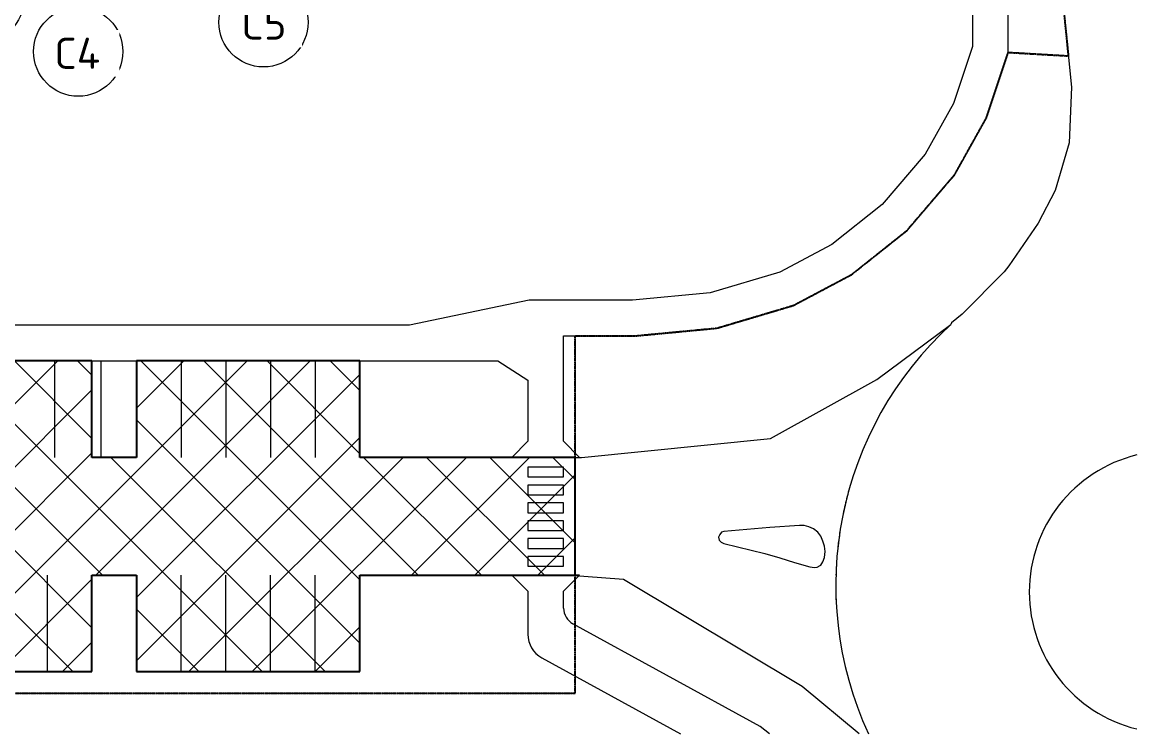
# Model space of a CAD drawing. Header units: millimetres. Extents: x 674 to 609626, y -20132 to 4061356.
# Drawn here: x 235240 to 297640, y 3943666 to 3983511 of the extents above; entities that cross this region are included whole.
import ezdxf

# ---------------------------------------------------------------- set-up
doc = ezdxf.new("R2010")
doc.units = ezdxf.units.MM
doc.linetypes.add('AEC_Double Dash', pattern=[39, 15, -4, 6, -4, 6, -4])
doc.linetypes.add('Boundary', pattern=[16, 5, -2, 5, -2, 0, -2])
for name, color, linetype, lineweight in [('A-010-M_LINE', 90, 'Continuous', 18), ('A-230-M_FLOOR', 192, 'Continuous', 13), ('C-910-M_SITE_BOUND', 91, 'Boundary', 25), ('Z-033_T_GRIDREF', 31, 'Continuous', 13), ('Z-060-M_DETAIL', 92, 'Continuous', 25)]:
    doc.layers.add(name, color=color, linetype=linetype, lineweight=lineweight)
doc.styles.add('ISOCPEUR_2', font='isocpeur.ttf', dxfattribs={"height": 1750})

# ---------------------------------------------------------------- blocks, each defined once
blk = doc.blocks.new('Family - ___-240017-S0_021 - GROUND LOADING PLAN')
at = {"layer": 'C-910-M_SITE_BOUND', "color": 21, "linetype": 'AEC_Double Dash', "lineweight": 5}
for p, q in [((-2229692, 3981630), (-2233053, 3981825)), ((-2257301, 3965944), (-2257301, 3959393)), ((-2257301, 3952295), (-2257301, 3949749)), ((-2257301, 3946898), (-2257301, 3945944)), ((-2400034, 3945944), (-2257301, 3945944))]:
    blk.add_line(p, q, dxfattribs=at)
blk = doc.blocks.new('25021-APA-ZZ-ZZ-M3-AR-000001_V3_rvt-1-S0_021 - GROUND LOADING PLAN')
at = {"layer": 'A-010-M_LINE', "lineweight": 5}
for p, q in [((-2286458, 3964544), (-2286458, 3959144)), ((-2283858, 3964544), (-2283858, 3959144)), ((-2281858, 3964544), (-2281858, 3959144)), ((-2279358, 3964544), (-2279358, 3959144)), ((-2276858, 3964544), (-2276858, 3959144)), ((-2274358, 3964544), (-2274358, 3959144)), ((-2271858, 3964544), (-2271858, 3959144)), ((-2269358, 3964544), (-2269358, 3959144)), ((-2286858, 3947144), (-2286858, 3952544)), ((-2284358, 3947144), (-2284358, 3952544)), ((-2281858, 3947144), (-2281858, 3952544)), ((-2281858, 3947144), (-2281858, 3952544)), ((-2279358, 3947144), (-2279358, 3952544)), ((-2276858, 3947144), (-2276858, 3952544)), ((-2274358, 3947144), (-2274358, 3952544)), ((-2271858, 3947144), (-2271858, 3952544)), ((-2269358, 3947144), (-2269358, 3952544))]:
    blk.add_line(p, q, dxfattribs=at)
at = {"layer": 'A-230-M_FLOOR', "lineweight": 5}
for p, q in [((-2235053, 4008049), (-2235053, 3982150)), ((-2233053, 3981825), (-2233053, 4008365)), ((-2230178, 3986426), (-2229514, 3979878)), ((-2235053, 3982150), (-2236117, 3978962)), ((-2234280, 3978150), (-2233053, 3981825)), ((-2229514, 3979878), (-2229637, 3976762)), ((-2236117, 3978962), (-2237704, 3976121)), ((-2236055, 3974972), (-2234280, 3978150)), ((-2229637, 3976762), (-2230427, 3974092)), ((-2237704, 3976121), (-2240116, 3973300)), ((-2238720, 3971855), (-2236055, 3974972)), ((-2230427, 3974092), (-2231371, 3972257)), ((-2240116, 3973300), (-2242923, 3971064)), ((-2241822, 3969384), (-2238720, 3971855)), ((-2231371, 3972257), (-2233012, 3969863)), ((-2242923, 3971064), (-2245847, 3969514)), ((-2245847, 3969514), (-2249739, 3968358)), ((-2245086, 3967654), (-2241822, 3969384)), ((-2233283, 3969532), (-2235627, 3967168)), ((-2233012, 3969863), (-2233283, 3969532)), ((-2249739, 3968358), (-2254088, 3967944)), ((-2259888, 3967944), (-2266583, 3966544)), ((-2254088, 3967944), (-2259888, 3967944)), ((-2249356, 3966385), (-2245086, 3967654)), ((-2235627, 3967168), (-2236223, 3966680)), ((-2266583, 3966544), (-2293554, 3966544)), ((-2253993, 3965944), (-2249356, 3966385)), ((-2240407, 3963498), (-2236265, 3966582)), ((-2236223, 3966680), (-2236265, 3966582)), ((-2257952, 3960044), (-2257952, 3965944)), ((-2257952, 3965944), (-2253993, 3965944)), ((-2284358, 3964544), (-2296796, 3964544)), ((-2292869, 3964544), (-2261626, 3964544)), ((-2284358, 3964544), (-2284358, 3959144)), ((-2269358, 3964544), (-2281858, 3964544)), ((-2281858, 3964544), (-2281858, 3959144)), ((-2269358, 3959144), (-2269358, 3964544)), ((-2261626, 3964544), (-2259952, 3963468)), ((-2259952, 3963468), (-2259952, 3960044)), ((-2246364, 3960197), (-2240407, 3963498)), ((-2259952, 3960044), (-2260852, 3959144)), ((-2257052, 3959144), (-2257952, 3960044)), ((-2256946, 3959144), (-2246364, 3960197)), ((-2284358, 3959144), (-2281858, 3959144)), ((-2269358, 3959144), (-2256946, 3959144)), ((-2260852, 3959144), (-2257052, 3959144)), ((-2257952, 3958590), (-2259952, 3958590)), ((-2259952, 3958590), (-2259952, 3958044)), ((-2257952, 3958044), (-2257952, 3958590)), ((-2259952, 3958044), (-2257952, 3958044)), ((-2257952, 3957590), (-2259952, 3957590)), ((-2259952, 3957590), (-2259952, 3957044)), ((-2257952, 3957044), (-2257952, 3957590)), ((-2259952, 3957044), (-2257952, 3957044)), ((-2257952, 3956590), (-2259952, 3956590)), ((-2259952, 3956590), (-2259952, 3956044)), ((-2257952, 3956044), (-2257952, 3956590)), ((-2259952, 3956044), (-2257952, 3956044)), ((-2257952, 3955590), (-2259952, 3955590)), ((-2259952, 3955590), (-2259952, 3955044)), ((-2257952, 3955044), (-2257952, 3955590)), ((-2259952, 3955044), (-2257952, 3955044)), ((-2249104, 3954945), (-2249205, 3954824)), ((-2248971, 3954997), (-2249104, 3954945)), ((-2246409, 3955210), (-2248971, 3954997)), ((-2244735, 3955335), (-2246409, 3955210)), ((-2244473, 3955324), (-2244735, 3955335)), ((-2244215, 3955257), (-2244473, 3955324)), ((-2243960, 3955148), (-2244215, 3955257)), ((-2243722, 3954962), (-2243960, 3955148)), ((-2243555, 3954728), (-2243722, 3954962)), ((-2257952, 3954590), (-2259952, 3954590)), ((-2259952, 3954590), (-2259952, 3954044)), ((-2257952, 3954044), (-2257952, 3954590)), ((-2249205, 3954824), (-2249270, 3954667)), ((-2249270, 3954667), (-2249249, 3954509)), ((-2249249, 3954509), (-2249132, 3954388)), ((-2249132, 3954388), (-2248986, 3954315)), ((-2248986, 3954315), (-2248217, 3954131)), ((-2243430, 3954453), (-2243555, 3954728)), ((-2243345, 3954170), (-2243430, 3954453)), ((-2259952, 3954044), (-2257952, 3954044)), ((-2248217, 3954131), (-2247444, 3953953)), ((-2247444, 3953953), (-2246675, 3953755)), ((-2246675, 3953755), (-2245846, 3953513)), ((-2243311, 3953874), (-2243345, 3954170)), ((-2243342, 3953543), (-2243311, 3953874)), ((-2257952, 3953590), (-2259952, 3953590)), ((-2259952, 3953590), (-2259952, 3953044)), ((-2257952, 3953044), (-2257952, 3953590)), ((-2245846, 3953513), (-2245014, 3953263)), ((-2245014, 3953263), (-2244171, 3953020)), ((-2243762, 3952987), (-2243576, 3953079)), ((-2243576, 3953079), (-2243556, 3953111)), ((-2243556, 3953111), (-2243428, 3953289)), ((-2243428, 3953289), (-2243342, 3953543)), ((-2284358, 3952544), (-2284358, 3947144)), ((-2281858, 3952544), (-2284358, 3952544)), ((-2281858, 3952544), (-2281858, 3947144)), ((-2269358, 3947144), (-2269358, 3952544)), ((-2269358, 3952544), (-2257800, 3952544)), ((-2257052, 3952544), (-2260852, 3952544)), ((-2260852, 3952544), (-2259952, 3951644)), ((-2259952, 3953044), (-2257952, 3953044)), ((-2257952, 3951644), (-2257052, 3952544)), ((-2254599, 3952294), (-2257800, 3952544)), ((-2244171, 3953020), (-2244032, 3952996)), ((-2244032, 3952996), (-2243897, 3952980)), ((-2243897, 3952980), (-2243762, 3952987)), ((-2244585, 3946306), (-2254599, 3952294)), ((-2259952, 3951644), (-2259952, 3949239)), ((-2257952, 3950698), (-2257952, 3951644)), ((-2246947, 3944078), (-2257432, 3949821)), ((-2259172, 3947923), (-2251399, 3943666)), ((-2284358, 3947144), (-2296858, 3947144)), ((-2281858, 3947144), (-2269358, 3947144)), ((-2241407, 3943666), (-2244585, 3946306)), ((-2246417, 3943666), (-2246947, 3944078))]:
    blk.add_line(p, q, dxfattribs=at)
for centre, radius, start, end in [((-2222910, 3951964), 19800, 132.41517, 204.77966), ((-2223977, 3951605), 7900, 103.79657, 180), ((-2223977, 3951605), 7900, 180, 256.20343), ((-2256952, 3950698), 1000, 180, 241.29242), ((-2258452, 3949239), 1500, 180, 241.29242)]:
    blk.add_arc(centre, radius, start, end, dxfattribs=at)
for points in [[(-2241941, 3957429), (-2241987, 3957270), (-2242031, 3957110), (-2242072, 3956950)], [(-2242072, 3956950), (-2242114, 3956790), (-2242153, 3956630), (-2242191, 3956469)], [(-2242191, 3956469), (-2242228, 3956311), (-2242263, 3956152), (-2242296, 3955993)], [(-2242475, 3955009), (-2242500, 3954846), (-2242524, 3954682), (-2242545, 3954518)], [(-2242545, 3954518), (-2242556, 3954436), (-2242576, 3954272), (-2242594, 3954108), (-2242603, 3954026)], [(-2242681, 3953037), (-2242690, 3952875), (-2242697, 3952713), (-2242702, 3952551)], [(-2242706, 3951550), (-2242702, 3951385), (-2242697, 3951220), (-2242689, 3951055)]]:
    blk.add_open_spline(points, degree=3, dxfattribs=at)
at = {"layer": 'C-910-M_SITE_BOUND', "color": 253, "lineweight": 5}
blk.add_blockref('Family - ___-240017-S0_021 - GROUND LOADING PLAN', (0, 0), dxfattribs=at)
blk = doc.blocks.new('Family - ___-3870354-S0_021 - GROUND LOADING PLAN')
at = {"layer": 'C-910-M_SITE_BOUND'}
for p, q in [((-2230178, 3986426), (-2229692, 3981630)), ((-2234280, 3978150), (-2233053, 3981825)), ((-2233053, 3981825), (-2229692, 3981630)), ((-2236055, 3974972), (-2234280, 3978150)), ((-2238720, 3971855), (-2236055, 3974972)), ((-2241822, 3969384), (-2238720, 3971855)), ((-2245086, 3967654), (-2241822, 3969384)), ((-2249356, 3966385), (-2245086, 3967654)), ((-2253993, 3965944), (-2249356, 3966385)), ((-2257301, 3965944), (-2253993, 3965944)), ((-2257301, 3945944), (-2257301, 3965944)), ((-2401701, 3945944), (-2257301, 3945944))]:
    blk.add_line(p, q, dxfattribs=at)
blk = doc.blocks.new('Grid - NRP_Grid-Head-320187-S0_021 - GROUND LOADING PLAN')
at = {"layer": 'Z-033_T_GRIDREF'}
blk.add_circle((0, 0), 5, dxfattribs=at)

msp = doc.modelspace()

# ---------------------------------------------------------------- hatches: boundary and pattern name
at = {"layer": 'Z-060-M_DETAIL', "lineweight": 18}
h = msp.add_hatch(dxfattribs=at)
h.set_pattern_fill('FP_39', color=150, style=0, pattern_type=2)
h.set_pattern_definition([(45, (2523501.4, 0), (-1767.767, 1767.767), []), (135, (2523501.4, 0), (-1767.767, -1767.767), [])])
h.paths.add_polyline_path([(206643, 3947144), (224205, 3947144), (224205, 3952544), (226643, 3952544), (226643, 3947144), (239143, 3947144), (239143, 3952544), (241643, 3952544), (241643, 3947144), (254143, 3947144), (254143, 3952544), (266201, 3952544), (266201, 3959144), (254143, 3959144), (254143, 3964544), (241643, 3964544), (241643, 3959144), (239143, 3959144), (239143, 3964544), (226643, 3964544), (226643, 3959144), (224205, 3959144), (224205, 3964544), (206643, 3964544), (206643, 3959144), (204143, 3959144), (204143, 3964544), (186643, 3964544), (186643, 3959144), (184143, 3959144), (184143, 3964544), (166643, 3964544), (166643, 3959144), (164143, 3959144), (164143, 3964544), (146643, 3964544), (146643, 3959144), (144143, 3959144), (144143, 3964544), (126643, 3964544), (126643, 3960044), (126339, 3960039), (126036, 3960023), (125733, 3959994), (125431, 3959954), (125132, 3959902), (124835, 3959838), (124540, 3959763), (124249, 3959676), (123961, 3959578), (123677, 3959469), (123398, 3959349), (123123, 3959218), (122854, 3959076), (122574, 3958914), (122334, 3958762), (122083, 3958590), (121802, 3958377), (121603, 3958217), (121374, 3958016), (121154, 3957807), (120941, 3957590), (120738, 3957364), (120539, 3957125), (120357, 3956890), (120182, 3956642), (120015, 3956387), (119860, 3956126), (119546, 3955551), (119368, 3955249), (119180, 3954953), (118981, 3954664), (118772, 3954383), (118503, 3954049), (118326, 3953842), (118089, 3953584), (117843, 3953334), (117588, 3953093), (117324, 3952861), (117054, 3952639), (116775, 3952426), (116467, 3952209), (116197, 3952030), (115897, 3951848), (120007, 3947738), (120042, 3947908), (120087, 3948076), (120150, 3948263), (120206, 3948403), (120279, 3948561), (120361, 3948714), (120539, 3949008), (120687, 3949234), (120866, 3949484), (121054, 3949726), (121252, 3949961), (121460, 3950187), (121676, 3950405), (121901, 3950613), (122134, 3950813), (122401, 3951022), (122624, 3951183), (122880, 3951353), (123142, 3951513), (123410, 3951662), (123684, 3951800), (124001, 3951941), (124249, 3952042), (124610, 3952168), (124830, 3952238), (125127, 3952318), (125426, 3952386), (125728, 3952442), (126031, 3952486), (126337, 3952518), (126643, 3952537), (126646, 3947144), (144143, 3947144), (144143, 3952544), (146643, 3952544), (146643, 3947144), (164143, 3947144), (164143, 3952544), (166643, 3952544), (166643, 3947144), (184143, 3947144), (184143, 3952544), (186643, 3952544), (186643, 3947144), (204143, 3947144), (204143, 3952544), (206643, 3952544)])

# ---------------------------------------------------------------- linework, layer by layer
at = {"layer": 'A-010-M_LINE', "lineweight": 25}
for p, q in [((239143, 3964544), (226643, 3964544)), ((239143, 3959144), (239143, 3964544)), ((254143, 3964544), (241643, 3964544)), ((241643, 3964544), (241643, 3959144)), ((254143, 3959144), (254143, 3964544)), ((241643, 3959144), (239143, 3959144)), ((266201, 3959144), (254143, 3959144)), ((266201, 3952544), (266201, 3959144)), ((239143, 3947144), (239143, 3952544)), ((239143, 3952544), (241643, 3952544)), ((241643, 3952544), (241643, 3947144)), ((254143, 3947144), (254143, 3952544)), ((254143, 3952544), (266201, 3952544)), ((226643, 3947144), (239143, 3947144)), ((241643, 3947144), (254143, 3947144))]:
    msp.add_line(p, q, dxfattribs=at)

# ---------------------------------------------------------------- block references
at = {"lineweight": 5}
msp.add_blockref('25021-APA-ZZ-ZZ-M3-AR-000001_V3_rvt-1-S0_021 - GROUND LOADING PLAN', (2523501, 0), dxfattribs=at)
at = {"layer": 'C-910-M_SITE_BOUND'}
msp.add_blockref('Family - ___-3870354-S0_021 - GROUND LOADING PLAN', (2523501, 0), dxfattribs=at)
at = {"layer": 'Z-033_T_GRIDREF', "xscale": 499.9999999999995, "yscale": 499.9999999999995, "zscale": 499.9999999999995}
for p, rotation in [((232830, 3984845), 95.99999999999999), ((248744, 3983511), 9.000328388145594), ((238373, 3981869), 9.000328388145551)]:
    msp.add_blockref('Grid - NRP_Grid-Head-320187-S0_021 - GROUND LOADING PLAN', p, dxfattribs=dict(at, rotation=rotation))

# ---------------------------------------------------------------- next in the draw order: texts
at = {"layer": 'Z-033_T_GRIDREF', "char_height": 1750, "attachment_point": 1, "style": 'ISOCPEUR_2', "bg_fill": 3, "box_fill_scale": 1.25, "bg_fill_color": 256, "bg_fill_true_color": 13158600, "bg_fill_transparency": 0}
for s, insert, width in [('C5', (247502, 3984291), 2966.24), ('C4', (237032, 3982649), 3206.75)]:
    msp.add_mtext(s, dxfattribs=dict(at, insert=insert, width=width))

doc.saveas('drawing.dxf')
